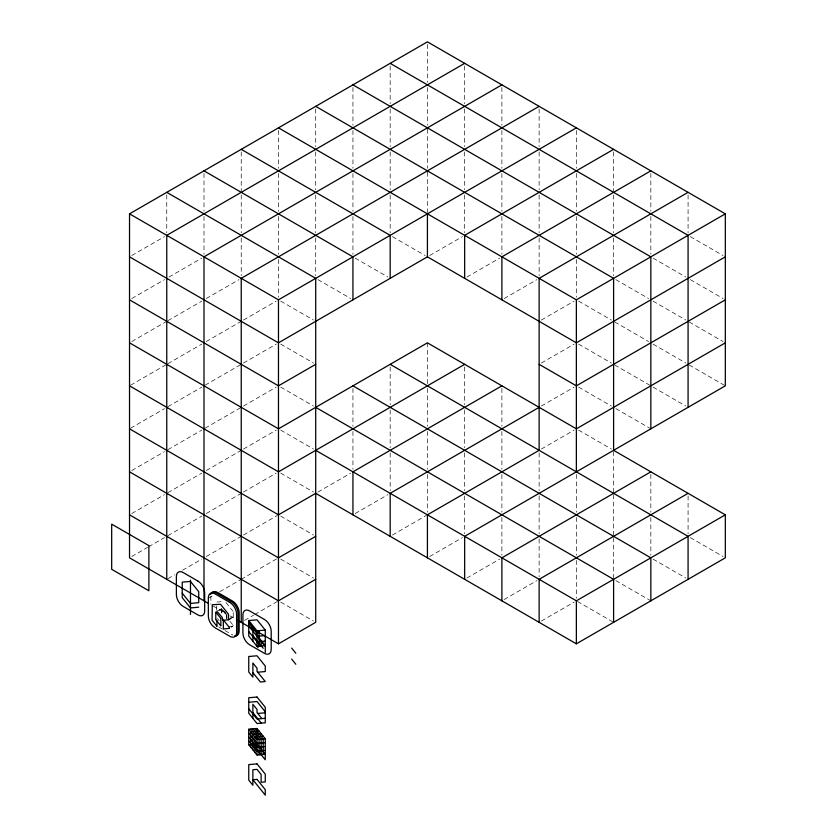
<?xml version="1.0" encoding="UTF-8"?>
<svg xmlns="http://www.w3.org/2000/svg" width="837" height="837" viewBox="0 0 837 837"><rect width="100%" height="100%" fill="white"/><g stroke="black" fill="none" stroke-linecap="round" stroke-linejoin="round"><path stroke-width="0.63" stroke-dasharray="4.18 3.14" d="M233.241 616.796L233.241 611.92M233.042 617.131L230.792 617.329M131.775 255.536L164.502 236.641M131.775 298.537L164.502 279.642M169.011 277.037L201.738 258.141M131.775 341.527L165.632 321.983M167.892 320.686L201.738 301.142M206.258 298.537L238.974 279.642M130.645 385.177L165.632 364.984M167.892 363.676L201.738 344.133M206.258 341.527L240.104 321.983M243.494 320.027L276.21 301.142M130.645 428.178L164.502 408.634M167.892 406.677L201.738 387.133M205.128 385.177L240.104 364.984M243.494 363.028L276.21 344.133M429.674 255.536L462.401 236.641M131.775 470.53L164.502 451.635M167.892 449.678L201.738 430.134M205.128 428.178L240.104 407.985M243.494 406.029L276.21 387.133M466.91 277.037L499.637 258.141M131.775 513.52L164.502 494.636M167.892 492.679L201.738 473.135M206.258 470.53L240.104 450.976M243.494 449.03L276.21 430.134M504.156 298.537L536.873 279.642M131.775 556.521L147.574 547.398M148.704 546.749L164.502 537.626M167.892 535.67L201.738 516.126M206.258 513.52L240.104 493.976M243.494 492.02L276.21 473.135M541.393 320.027L574.109 301.142M167.892 578.67L174.661 574.768M182.56 570.206L201.738 559.126M206.258 556.521L240.104 536.977M243.494 535.021L277.34 515.477M317.966 492.03L350.693 473.135M541.393 363.028L574.109 344.133M208.507 598.214L213.027 595.609M219.796 591.696L240.104 579.978M241.234 579.319L277.34 558.478M355.202 513.52L387.929 494.636M541.393 406.029L574.109 387.133M217.024 611.188L220.748 609.033M219.158 610.299L221.397 609.012L221.366 613.155M231.294 627.3L233.241 625.521M244.624 620.363L253.642 615.153M254.772 614.504L277.34 601.479M392.438 535.021L426.295 515.477M541.393 449.03L574.109 430.134M429.674 556.521L462.401 537.626M466.91 578.022L499.637 559.126M504.156 599.522L536.873 580.627M541.393 621.023L574.109 602.127M216.971 602.054L223.458 601.479M228.375 626.662L233.105 626.243M690.337 236.641L723.063 255.536M653.101 258.141L685.827 277.037M690.337 279.642L723.063 298.537M615.865 279.642L648.591 298.537M653.101 301.142L685.827 320.027M689.207 321.983L723.063 341.527M578.629 301.142L611.345 320.027M614.735 321.983L648.591 341.527M653.101 344.133L685.827 363.028M689.207 364.984L725.323 385.836M392.438 236.641L425.165 255.536M578.629 344.133L611.345 363.028M614.735 364.984L649.711 385.177M653.101 387.133L685.827 406.029M355.202 258.141L387.929 277.037M578.629 387.133L611.345 406.029M615.865 408.634L649.711 428.178M317.966 279.642L350.693 298.537M578.629 430.134L611.345 449.03M280.73 301.142L313.457 320.027M690.337 537.626L723.063 556.521M280.73 344.133L313.457 363.028M653.101 559.126L685.827 578.022M280.73 387.133L313.457 406.029M615.865 580.627L650.841 600.82M280.73 430.134L313.457 449.03M577.499 601.479L613.605 622.32M280.73 473.135L313.457 492.03M280.73 516.126L313.457 535.021M280.73 559.126L313.457 578.022M280.73 602.127L313.457 621.023M213.027 606.03L225.435 613.197M229.945 615.802L235.595 619.066M218.708 626.934L223.981 629.979M225.038 630.585L232.414 634.844A9.563 5.524 60 0 0 232.916 635.116M226 602.598L233.01 611.324M224.462 611.69L226.973 614.818M222.747 609.817L226.806 614.871M222.119 609.817L222.726 610.571M223.029 610.958L226.377 615.122M229.882 621.19L233.105 625.197M217.442 618.47L219.158 620.604M688.077 194.948L688.077 232.738M688.077 495.933L688.077 533.724M650.841 173.447L650.841 211.238M650.841 216.448L650.841 254.228M650.841 474.433L650.841 512.223M650.841 517.433L650.841 555.213M613.605 151.947L613.605 191.035M613.605 194.948L613.605 232.738M613.605 237.949L613.605 275.729M613.605 451.635L613.605 492.03M613.605 494.636L613.605 535.021M613.605 537.626L613.605 578.022M576.369 130.446L576.369 168.237M576.369 173.447L576.369 211.238M576.369 216.448L576.369 254.228M576.369 259.439L576.369 297.229M576.369 474.433L576.369 512.223M576.369 517.433L576.369 555.213M576.369 560.434L576.369 598.214M539.133 108.956L539.133 146.737M539.133 151.947L539.133 189.737M539.133 194.948L539.133 232.738M539.133 237.949L539.133 275.729M539.133 452.932L539.133 490.723M539.133 495.933L539.133 533.724M539.133 538.934L539.133 576.714M501.897 87.456L501.897 125.236M501.897 130.446L501.897 168.237M501.897 173.447L501.897 211.238M501.897 216.448L501.897 254.228M501.897 388.441L501.897 426.221M501.897 431.442L501.897 469.222M501.897 474.433L501.897 512.223M501.897 517.433L501.897 555.213M464.661 65.956L464.661 103.736M464.661 108.956L464.661 146.737M464.661 151.947L464.661 189.737M464.661 194.948L464.661 232.738M464.661 366.941L464.661 404.731M464.661 409.942L464.661 447.722M464.661 452.932L464.661 490.723M464.661 495.933L464.661 533.724M427.425 44.455L427.425 82.246M427.425 87.456L427.425 125.236M427.425 129.149L427.425 168.237M427.425 172.15L427.425 212.535M427.425 342.835L427.425 384.528M427.425 388.441L427.425 426.221M427.425 431.442L427.425 469.222M427.425 474.433L427.425 512.223M390.178 65.956L390.178 103.736M390.178 108.956L390.178 146.737M390.178 151.947L390.178 189.737M390.178 194.948L390.178 232.738M390.178 366.941L390.178 404.731M390.178 409.942L390.178 447.722M390.178 452.932L390.178 490.723M352.942 87.456L352.942 125.236M352.942 130.446L352.942 168.237M352.942 173.447L352.942 211.238M352.942 216.448L352.942 254.228M352.942 388.441L352.942 426.221M352.942 431.442L352.942 469.222M315.706 108.956L315.706 146.737M315.706 151.947L315.706 189.737M315.706 194.948L315.706 232.738M315.706 237.949L315.706 275.729M278.47 130.446L278.47 168.237M278.47 173.447L278.47 211.238M278.47 216.448L278.47 254.228M278.47 259.439L278.47 297.229M241.234 151.947L241.234 191.035M241.234 194.948L241.234 232.738M241.234 237.949L241.234 275.729M226.848 614.996L226.848 621.033M226.419 615.237L226.419 618.417M221.795 608.823L221.795 613.657M221.596 608.677L221.596 613.594M216.731 605.957L216.731 611.899M210.893 596.362L210.893 604.188M203.998 173.447L203.998 211.238M203.998 216.448L203.998 254.228M166.762 194.948L166.762 232.738"/><path stroke-width="1.26" d="M216.94 611.366L222.286 617.465L222.715 620.29L228.407 619.809L231.242 618.177M228.522 619.725L228.449 614.149L220.518 604.251L212.263 604.753L212.085 620.175L216.793 626.139M208.507 603.425L129.526 557.829L129.526 213.843L427.425 41.85L725.323 213.843L725.323 385.836L464.661 536.329L464.661 579.319M464.661 63.35L166.762 235.343L166.762 579.319M501.897 84.851L203.998 256.833L203.998 600.82M539.133 106.351L241.234 278.334L241.234 622.32M129.526 213.843L278.47 299.834L576.369 127.841M725.323 256.833L576.369 342.835L427.425 256.833L278.47 342.835L129.526 256.833M613.605 149.342L464.661 235.343L464.661 278.334M315.706 364.336L278.47 385.836L129.526 299.834M650.841 170.842L501.897 256.833L501.897 299.834M688.077 192.343L539.133 278.334L539.133 450.327L427.425 514.828L427.425 557.829M464.661 364.336L278.47 471.827L129.526 385.836M278.47 127.841L576.369 299.834L725.323 213.843M501.897 385.836L352.942 471.827L352.942 514.828M315.706 536.329L278.47 557.819L129.526 471.827M539.133 407.337L390.178 493.328L390.178 536.329M725.323 299.834L576.369 385.836L539.133 364.336M315.706 579.319L278.47 600.82L129.526 514.828M725.323 342.835L576.369 428.826L427.425 342.835L278.47 428.826L129.526 342.835M237.844 620.363L278.47 643.82L315.706 622.32L315.706 278.334L166.762 192.343M650.841 471.827L501.897 557.829L501.897 600.82M688.077 493.328L539.133 579.319L539.133 622.32M315.706 450.327L576.369 600.82L725.323 514.828L725.323 557.829L576.369 643.82L315.706 493.328L278.47 514.828L129.526 428.826M198.735 607.191L190.48 607.934L182.225 597.66L182.225 582.154L190.48 581.412L198.735 591.686L198.735 602.692L190.48 603.425L182.225 593.161M258.026 647.608L248.756 636.068L248.756 620.562L257.011 619.83L265.266 630.094L265.266 652.379M223.469 628.922L229.38 628.388M265.266 630.094L257.011 630.836L257.011 646.342L265.266 645.599L255.986 634.069M257.011 636.34L265.266 635.597M257.011 641.843L265.266 641.1M257.765 672.216L265.266 671.546L265.266 666.043L257.011 655.779L248.756 656.511L248.756 672.027L252.879 677.154L252.879 663.03L257.011 668.156L257.011 671.284L265.266 681.559L260.391 681.988L252.879 672.655M248.756 702.264L257.011 701.521L265.266 711.795M257.765 713.459L265.266 712.789M265.266 718.292L257.011 719.035L248.756 708.761M248.756 744.742L257.011 744.009L265.266 754.273L257.011 755.016L248.756 744.742L248.756 729.236L257.011 728.504L265.266 738.768L265.266 759.776L252.879 744.375M259.072 731.067L250.818 731.81L250.818 747.315M261.134 733.63L252.879 734.373L252.879 749.879M263.205 736.204L254.95 736.937L254.95 752.453M265.266 738.768L257.011 739.51L248.756 729.236M265.266 742.649L257.011 743.382L248.756 733.118M265.266 746.52L257.011 747.263L248.756 736.989M265.266 750.402L257.011 751.134L248.756 740.871M223.594 620.207L229.516 627.677M390.178 63.35L688.077 235.343L688.077 407.326M352.942 84.851L650.841 256.833L650.841 428.826M315.706 106.351L613.605 278.334L613.605 450.327L725.323 514.828M241.234 149.342L390.178 235.343L390.178 278.334M203.998 170.842L352.942 256.833L352.942 299.834M390.178 364.336L688.077 536.329L688.077 579.319M352.942 385.836L650.841 557.829L650.841 600.82M315.706 407.337L613.605 579.319L613.605 622.32M291.684 648.1L295.817 653.237M291.684 659.106L295.817 664.243M248.756 620.562L259.072 633.4M248.756 621.943L257.011 632.207M248.756 623.314L257.011 633.588M248.756 626.066L264.513 645.672M252.879 635.419L263.205 648.256M248.756 631.569L260.391 646.038M215.915 612.286L220.79 618.344M215.831 619.673L220.696 625.731M261.887 718.596L257.011 712.528L257.011 709.399L252.879 704.273L252.879 718.397M252.879 712.622L261.343 723.147M254.95 728.682L263.205 738.956L263.205 754.461M252.879 728.87L261.134 739.134L261.134 754.65M250.818 729.058L259.072 739.322L259.072 754.828M576.369 299.834L576.369 471.827M576.369 600.82L576.369 643.82M427.425 213.843L427.425 256.833M278.47 299.834L278.47 643.82M261.134 641.466L261.134 645.976M259.072 630.648L259.072 646.154M257.011 728.504L257.011 755.016M252.879 628.451L252.879 641.205M223.333 620.374L223.333 628.744M220.842 618.459L220.842 625.72M216.94 620.594L216.94 626.128M215.779 612.297L215.779 619.547M190.48 580.187L190.48 614.431M234.883 635.733A9.563 5.524 60 0 0 239.173 630.941L239.173 612.694A9.563 5.524 60 0 0 232.414 600.976L217.662 592.46A9.563 5.524 60 0 0 211.363 593.778M210.223 594.427A9.563 5.524 60 0 1 216.511 593.119L231.263 601.636A9.563 5.524 60 0 1 238.032 613.354L238.032 631.6A9.563 5.524 60 0 1 234.967 636.371M257.011 697.022L248.756 697.755L248.756 713.27L257.011 723.534L265.266 722.802L265.266 707.286L257.011 697.022M257.011 763.867L248.756 764.61L248.756 780.115L252.879 785.252L252.879 769.747L257.011 769.37L261.134 774.507L261.134 782.26L265.266 781.894L265.266 774.141L257.011 763.867M257.011 779.383L252.879 779.749L265.266 795.15L265.266 789.647L257.011 779.383M148.881 545.609L111.677 524.14L111.677 569.296L148.881 590.776L148.881 545.609M197.898 581.056L183.146 572.539A9.563 5.524 60 0 0 176.387 576.442L176.387 594.688A9.563 5.524 60 0 0 183.146 606.406L197.898 614.923A9.563 5.524 60 0 0 204.667 611.02L204.667 592.763A9.563 5.524 60 0 0 197.898 581.056M264.429 619.464L249.677 610.947A9.563 5.524 60 0 0 242.918 614.85L242.918 633.096A9.563 5.524 60 0 0 249.677 644.814L264.429 653.331A9.563 5.524 60 0 0 271.198 649.428L271.198 631.182A9.563 5.524 60 0 0 264.429 619.464M229.861 602.452L215.109 593.935A9.563 5.524 60 0 0 208.34 597.838L208.34 616.084A9.563 5.524 60 0 0 215.109 627.802L229.861 636.319A9.563 5.524 60 0 0 236.62 632.416L236.62 614.17A9.563 5.524 60 0 0 229.861 602.452"/></g></svg>
